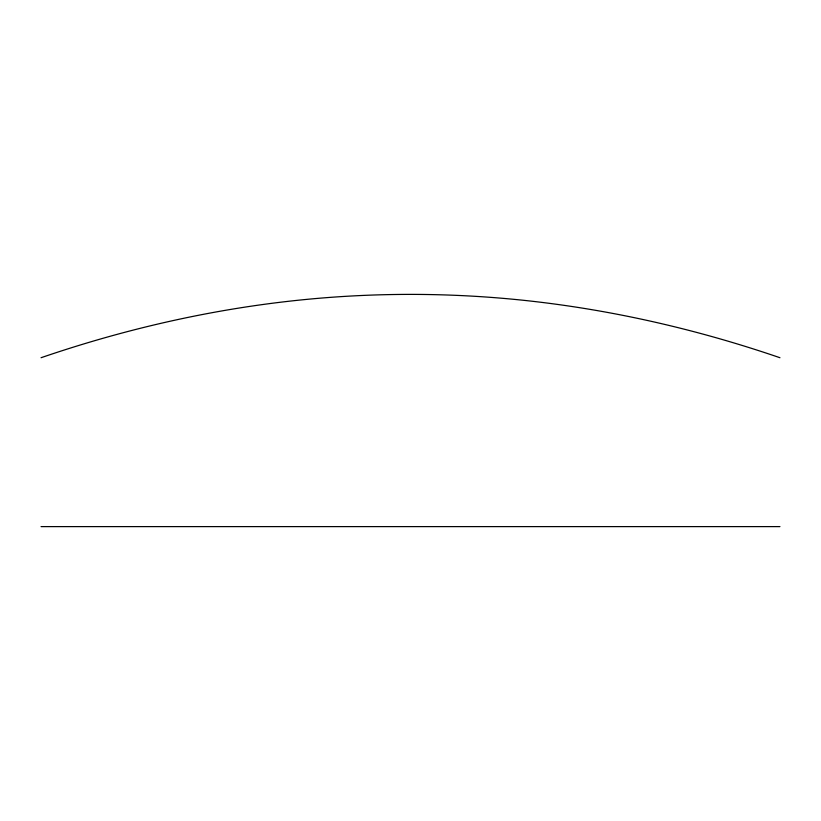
<?xml version="1.0" encoding="UTF-8"?>
<svg xmlns="http://www.w3.org/2000/svg" width="821" height="821" viewBox="0 0 821 821"><rect width="100%" height="100%" fill="white"/><g stroke="black" fill="none" stroke-linecap="round" stroke-linejoin="round"><path stroke-width="1.23" d="M41.05 357.72C123.304 329.539 208.555 309.866 295.047 300.568A1082.642 1082.642 0 0 1 525.953 300.558C612.435 309.886 697.696 329.529 779.95 357.72M41.05 526.61L779.95 526.61"/></g></svg>
